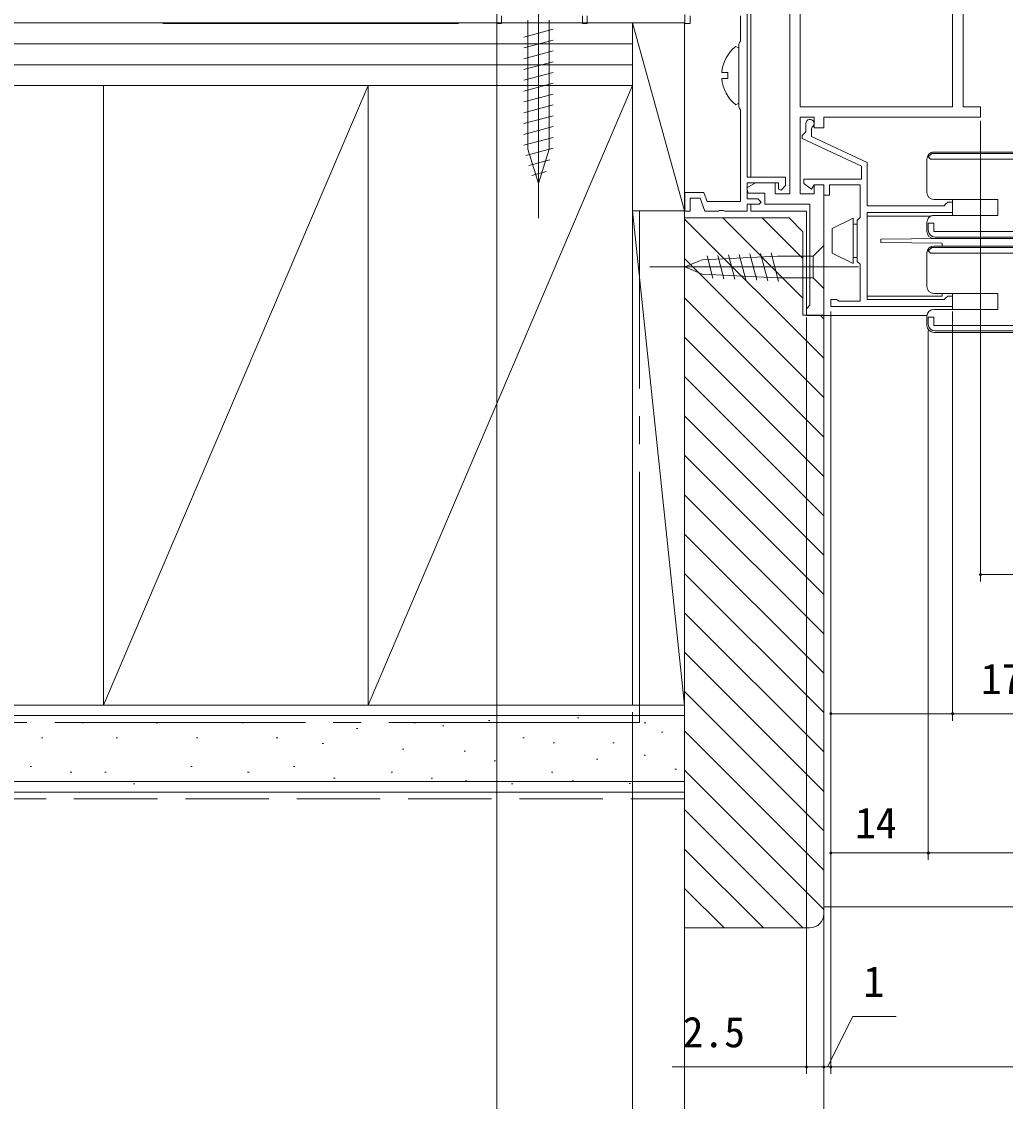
# Model space of a CAD drawing. Units: millimetres, scale not verified. Extents: x -495 to 495, y -800 to 801.
# Drawn here: x -270.3 to -128.9, y -654.9 to -499.8 of the extents above; entities that cross this region are included whole.
import ezdxf
from ezdxf.enums import TextEntityAlignment as Align

# ---------------------------------------------------------------- set-up
doc = ezdxf.new("R2010")
doc.units = ezdxf.units.MM
doc.header["$LTSCALE"] = 4
for name, pattern in [('CHAIN2', [12, 9, -1, 1, -1]), ('DASHED3', [4, 3, -1]), ('DOUBLE_CHAIN2', [12.8, 9, -1, 0.6, -0.6, 0.6, -1])]:
    doc.linetypes.add(name, pattern=pattern)
for name, color, linetype, lineweight in [('0-2_YKK_ZWAK', 6, 'Continuous', 9), ('0-3_YKK_11', 2, 'Continuous', 9), ('0-4_YKK_12', 4, 'Continuous', 9), ('0-5_YKK_13', 7, 'Continuous', 9), ('0-7_YSS_K', 3, 'Continuous', 9)]:
    doc.layers.add(name, color=color, linetype=linetype, lineweight=lineweight)
doc.styles.add('ＭＳ ゴシック', font='')
doc.styles.get('ＭＳ ゴシック').set_extended_font_data('MS Gothic')

msp = doc.modelspace()

# ---------------------------------------------------------------- linework, layer by layer
at = {"layer": '0-2_YKK_ZWAK'}
for p, q in [((-201.99, -500.022), (-201.99, -690.995)), ((-132.49, -514.047), (-132.49, -580.248)), ((-174.992, -527.697), (-174.992, -670.995)), ((-174.992, -527.697), (-174.992, -690.995)), ((-174.992, -527.697), (-174.992, -690.995)), ((-153.99, -541.447), (-153.99, -650.995)), ((-153.99, -541.447), (-153.99, -600.248)), ((-136.49, -541.447), (-136.49, -600.248)), ((-157.492, -542.298), (-157.492, -650.995)), ((-154.99, -542.547), (-154.99, -670.995)), ((-154.99, -542.547), (-154.99, -670.995)), ((-154.99, -542.547), (-154.99, -650.995)), ((-139.99, -544.248), (-139.99, -620.248)), ((-154.99, -547.249), (-154.99, -650.995)), ((-153.99, -547.249), (-153.99, -650.995)), ((-153.99, -547.249), (-153.99, -620.248)), ((-139.99, -547.249), (-139.99, -620.248)), ((-132.49, -579.248), (132.507, -579.248)), ((-182.5, -599.003), (-182.5, -711)), ((-139.99, -619.248), (-153.99, -619.248)), ((-139.99, -619.248), (-109.99, -619.248)), ((-157.492, -649.995), (-176.792, -649.995)), ((-154.99, -649.995), (-157.492, -649.995)), ((-154.99, -649.995), (-156.69, -649.995)), ((-154.99, -649.995), (-152.44, -649.995)), ((-153.99, -649.995), (-154.99, -649.995)), ((-153.99, -649.995), (-154.99, -649.995)), ((-153.99, -649.995), (154.007, -649.995)), ((-153.99, -649.995), (-152.29, -649.995))]:
    msp.add_line(p, q, dxfattribs=at)
for points in [[(-153.99, -599.248), (-136.49, -599.248), (-115.9, -599.248)], [(-154.49, -649.995), (-150.815, -642.745), (-144.615, -642.745)]]:
    msp.add_lwpolyline(points, dxfattribs=at)
for centre, radius, start, end in [((-132.49, -579.248), 0.159, 0, 180), ((-132.49, -579.248), 0.159, 180, 0), ((-153.99, -599.248), 0.159, 0, 180), ((-153.99, -599.248), 0.159, 180, 0), ((-136.49, -599.248), 0.159, 0, 180), ((-136.49, -599.248), 0.159, 180, 0), ((-153.99, -619.248), 0.159, 0, 180), ((-153.99, -619.248), 0.159, 180, 0), ((-139.99, -619.248), 0.159, 0, 180), ((-139.99, -619.248), 0.159, 0, 180), ((-139.99, -619.248), 0.159, 180, 0), ((-139.99, -619.248), 0.159, 180, 0), ((-157.492, -649.995), 0.159, 0, 180), ((-157.492, -649.995), 0.159, 180, 0), ((-154.99, -649.995), 0.159, 0, 180), ((-154.99, -649.995), 0.159, 180, 0), ((-154.99, -649.995), 0.106, 0, 180), ((-154.99, -649.995), 0.106, 180, 0), ((-153.99, -649.995), 0.159, 0, 180), ((-153.99, -649.995), 0.159, 180, 0), ((-153.99, -649.995), 0.106, 0, 180), ((-153.99, -649.995), 0.106, 180, 0)]:
    msp.add_arc(centre, radius, start, end, dxfattribs=at)
at = {"layer": '0-3_YKK_11'}
for p, q in [((-165.49, -497.547), (-165.49, -522.147)), ((-140.178, -542.047), (-157.49, -542.047))]:
    msp.add_line(p, q, dxfattribs=at)
at = {"layer": '0-3_YKK_11', "linetype": 'DOUBLE_CHAIN2'}
for p, q in [((-165.49, -527.047), (-165.49, -526.047)), ((-165.49, -527.047), (-157.49, -527.047)), ((-157.49, -527.047), (-157.49, -542.047)), ((-157.49, -542.047), (-152.99, -542.047))]:
    msp.add_line(p, q, dxfattribs=at)
at = {"layer": '0-3_YKK_11'}
for points in [[(-165.49, -526.047), (-165.49, -527.047), (-157.49, -527.047)], [(-165.49, -527.047), (-157.49, -527.047), (-157.49, -542.047)]]:
    msp.add_lwpolyline(points, dxfattribs=at)
at = {"layer": '0-4_YKK_12', "linetype": 'CHAIN2'}
for p, q in [((-195.99, -493.047), (-195.99, -528.047)), ((-149.99, -535.047), (-179.99, -535.047))]:
    msp.add_line(p, q, dxfattribs=at)
at = {"layer": '0-4_YKK_12'}
for p, q in [((-198.09, -502.024), (-193.89, -500.898)), ((-197.54, -499.597), (-197.54, -518.131)), ((-194.44, -518.131), (-194.44, -499.597)), ((-198.09, -503.577), (-193.89, -502.451)), ((-198.09, -505.13), (-193.89, -504.004)), ((-167.632, -503.355), (-167.19, -503.572)), ((-198.09, -506.683), (-193.89, -505.557)), ((-198.09, -508.236), (-193.89, -507.11)), ((-198.09, -509.788), (-193.89, -508.663)), ((-198.09, -511.341), (-193.89, -510.216)), ((-198.09, -512.894), (-193.89, -511.769)), ((-198.09, -514.447), (-193.89, -513.322)), ((-198.09, -516), (-193.89, -514.875)), ((-198.09, -517.553), (-193.89, -516.428)), ((-197.832, -519.037), (-193.89, -517.981)), ((-195.99, -523.047), (-197.54, -518.131)), ((-195.99, -523.047), (-194.44, -518.131)), ((-197.38, -520.469), (-194.344, -519.655)), ((-140.183, -519.548), (-140.183, -524.348)), ((-139.183, -518.548), (-125.983, -518.548)), ((-196.929, -521.9), (-194.879, -521.351)), ((-150.79, -534.547), (-150.79, -528.047)), ((-150.19, -528.897), (-150.79, -528.897)), ((-148.79, -527.747), (-139.619, -527.747)), ((-140.183, -528.648), (-140.183, -529.948)), ((-139.183, -527.648), (-129.983, -527.647)), ((-138.013, -530.948), (-146.79, -531.047)), ((-137.99, -531.647), (-146.79, -531.547)), ((-125.983, -530.948), (-139.183, -530.948)), ((-139.183, -532.048), (-125.983, -532.048)), ((-137.99, -531.647), (-137.99, -532.048)), ((-171.782, -533.463), (-170.923, -536.672)), ((-170.249, -533.39), (-169.35, -536.747)), ((-168.716, -533.317), (-167.777, -536.822)), ((-167.183, -533.244), (-166.204, -536.897)), ((-165.649, -533.171), (-164.631, -536.972)), ((-164.116, -533.098), (-163.058, -537.047)), ((-162.583, -533.025), (-161.485, -537.122)), ((-156.54, -533.497), (-161.657, -533.497)), ((-156.54, -536.597), (-156.54, -533.497)), ((-154.99, -536.597), (-154.99, -533.497)), ((-153.79, -533.047), (-150.79, -534.547)), ((-150.19, -533.697), (-150.79, -533.697)), ((-140.183, -533.048), (-140.183, -537.847)), ((-161.657, -536.597), (-156.54, -536.597)), ((-137.99, -538.847), (-137.99, -539.247)), ((-136.487, -538.847), (-136.487, -541.147)), ((-139.183, -541.147), (-129.983, -541.147)), ((-140.183, -542.147), (-140.183, -543.448)), ((-125.983, -544.448), (-139.183, -544.448))]:
    msp.add_line(p, q, dxfattribs=at)
for points in [[(-167.19, -503.572), (-167.19, -511.523), (-167.632, -511.74)], [(-169.673, -507.972), (-168.79, -507.972), (-168.79, -507.122), (-169.673, -507.122)], [(-139.183, -525.348), (-129.983, -525.347), (-129.983, -527.647)], [(-136.486, -525.345), (-136.486, -525.347), (-136.486, -527.647)], [(-153.79, -533.047), (-153.79, -529.547), (-150.79, -528.047)], [(-137.99, -539.247), (-148.79, -539.247), (-148.79, -527.747)], [(-154.99, -533.497), (-154.99, -531.947), (-156.54, -533.497)], [(-146.79, -531.547), (-146.79, -531.047), (-146.79, -531.547)], [(-174.99, -535.047), (-172.496, -534.014), (-161.657, -533.497)], [(-174.99, -535.047), (-172.496, -536.081), (-161.657, -536.597)], [(-154.99, -536.597), (-154.99, -538.147), (-156.54, -536.597)], [(-139.183, -538.847), (-129.983, -538.847), (-129.983, -541.147)]]:
    msp.add_lwpolyline(points, dxfattribs=at)
for centre, radius, start, end in [((-164.39, -507.547), 5.3, 127.71407, 175.4006), ((-164.39, -507.547), 5.3, 184.59944, 232.28591), ((-139.183, -519.548), 1, 90, 180.00039), ((-139.183, -524.348), 1, 180.00039, 270), ((-139.183, -528.648), 1, 90, 180.00039), ((-139.183, -529.948), 1, 180.00039, 270), ((-139.183, -533.048), 1, 90, 180), ((-139.183, -537.847), 1, 180, 270), ((-139.183, -542.147), 1, 90, 180), ((-139.183, -543.448), 1, 180, 270)]:
    msp.add_arc(centre, radius, start, end, dxfattribs=at)
at = {"layer": '0-5_YKK_13'}
for p, q in [((-114.89, -530.748), (-138.99, -530.748)), ((-114.89, -544.248), (-138.99, -544.248))]:
    msp.add_line(p, q, dxfattribs=at)
for points in [[(-134.99, -488.547), (-134.99, -512.047), (-132.49, -512.047), (-132.49, -513.547), (-154.99, -513.547), (-154.99, -515.047), (-156.39, -515.047), (-156.39, -513.547), (-158.39, -513.547), (-158.39, -524.547), (-156.39, -524.547), (-156.39, -523.247), (-154.99, -523.247), (-154.99, -542.047), (-157.49, -542.047), (-157.49, -541.047), (-156.99, -540.547), (-156.99, -526.047), (-163.49, -526.047), (-163.49, -524.447), (-165.852, -524.447), (-166.058, -523.704), (-164.79, -522.947), (-161.99, -522.947), (-161.99, -524.547), (-159.89, -524.547)], [(-159.89, -524.547), (-159.89, -496.547), (-163.99, -496.547), (-164.49, -497.047), (-164.99, -497.547), (-165.99, -497.547), (-165.99, -495.047), (-152.49, -495.047), (-151.99, -494.547), (-151.49, -494.047), (-150.99, -494.047), (-150.49, -494.547), (-149.99, -495.047), (-143.49, -495.047), (-143.49, -490.047), (-145.09, -490.047), (-145.09, -491.721), (-145.39, -491.894), (-146.59, -491.201), (-146.59, -488.547), (-138.59, -488.547)], [(-136.49, -512.047), (-136.49, -490.047), (-141.99, -490.047), (-141.99, -494.547)], [(-165.99, -494.047), (-165.99, -522.147), (-160.49, -522.147), (-160.49, -523.347), (-161.113, -524.001), (-161.49, -523.851), (-161.49, -522.947), (-165.99, -522.947), (-165.99, -525.247), (-164.49, -525.247), (-163.99, -525.747), (-164.29, -526.047), (-165.99, -526.047), (-165.99, -527.047), (-169.232, -527.047), (-169.415, -526.927), (-169.965, -526.927)], [(-143.99, -496.547), (-158.39, -496.547), (-158.39, -512.047), (-136.49, -512.047)], [(-201.29, -498.947), (-201.29, -500.047), (-201.99, -500.047), (-201.99, -498.047)], [(-188.99, -498.947), (-188.99, -500.047), (-189.69, -500.047), (-189.69, -498.947)], [(-174.19, -498.947), (-174.19, -500.047), (-174.99, -500.047), (-174.99, -498.774)], [(-169.965, -526.927), (-170.149, -527.047), (-172.09, -527.047), (-172.782, -525.147), (-174.19, -525.147), (-174.19, -527.047), (-174.99, -527.047), (-174.99, -524.347), (-172.222, -524.347), (-171.749, -525.647), (-166.99, -525.647), (-166.99, -512.495), (-167.09, -512.271), (-167.19, -512.047), (-167.19, -503.047), (-167.09, -502.824), (-166.99, -502.6), (-166.99, -498.947)], [(-136.49, -540.747), (-153.99, -540.747), (-153.99, -539.747), (-153.19, -539.747), (-153.017, -539.847), (-152.844, -539.947), (-149.79, -539.947), (-149.79, -534.647), (-150.19, -534.247), (-150.19, -528.347), (-149.79, -527.947), (-149.79, -523.247), (-154.19, -523.247), (-154.19, -524.747), (-154.99, -524.747), (-154.99, -523.247), (-156.39, -523.247), (-156.761, -523.89), (-157.89, -523.047), (-157.89, -522.447), (-149.59, -522.447), (-149.59, -520.557), (-158.09, -516.593), (-158.09, -516.147), (-157.79, -515.847), (-157.59, -515.647), (-157.59, -514.447)], [(-156.657, -514.946), (-156.79, -515.196), (-156.79, -516.317), (-148.79, -520.047), (-148.79, -526.247), (-137.69, -526.247), (-137.49, -526.047), (-137.19, -525.747), (-136.49, -525.747), (-136.49, -527.247), (-148.79, -527.247), (-148.79, -539.747), (-137.69, -539.747), (-137.49, -539.547), (-137.19, -539.247), (-136.49, -539.247), (-136.49, -540.747)], [(-139.99, -529.748), (-139.99, -528.748), (-139.19, -528.748), (-139.19, -529.948), (-126.99, -529.948), (-126.99, -519.548), (-139.69, -519.548), (-139.99, -519.248), (-139.49, -518.748), (-115.89, -518.748)], [(-139.99, -543.248), (-139.99, -542.248), (-139.19, -542.248), (-139.19, -543.448), (-126.99, -543.448), (-126.99, -533.048), (-139.69, -533.048), (-139.99, -532.748), (-139.49, -532.248), (-115.89, -532.248)]]:
    msp.add_lwpolyline(points, dxfattribs=at)
for centre, radius, start, end in [((-156.99, -514.447), 0.6, 303.74896, 179.99997), ((-138.99, -529.748), 1, 180.00001, 269.99999), ((-138.99, -543.248), 1, 180.00001, 269.99999)]:
    msp.add_arc(centre, radius, start, end, dxfattribs=at)
at = {"layer": '0-7_YSS_K'}
for p, q in [((-374.74, -499.997), (-182.493, -499.997)), ((-249.995, -500.047), (-207.495, -500.047)), ((-174.993, -526.997), (-182.493, -499.997)), ((-182.493, -508.997), (-182.493, -499.997)), ((-374.74, -502.997), (-182.493, -502.997)), ((-374.74, -505.997), (-182.493, -505.997)), ((-182.493, -508.997), (-374.74, -508.997)), ((-220.493, -508.997), (-258.493, -597.997)), ((-182.493, -508.997), (-220.493, -508.997)), ((-182.493, -597.997), (-182.493, -526.997)), ((-182.493, -526.997), (-174.992, -597.997)), ((-154.993, -548.174), (-174.993, -528.174)), ((-157.993, -539.517), (-169.513, -527.997)), ((-157.993, -533.86), (-163.859, -527.995)), ((-154.993, -553.831), (-174.993, -533.831)), ((-154.993, -559.488), (-174.993, -539.488)), ((-154.993, -542.517), (-155.513, -541.997)), ((-154.993, -565.145), (-174.993, -545.145)), ((-154.993, -570.801), (-174.993, -550.801)), ((-154.993, -576.458), (-174.993, -556.458)), ((-154.993, -582.115), (-174.993, -562.115)), ((-154.993, -587.772), (-174.993, -567.772)), ((-154.993, -593.429), (-174.993, -573.429)), ((-154.993, -599.086), (-174.993, -579.086)), ((-154.993, -604.743), (-174.993, -584.743)), ((-154.993, -610.399), (-174.993, -590.399)), ((-154.993, -616.056), (-174.993, -596.056)), ((-374.74, -597.997), (-174.993, -597.997)), ((-220.493, -597.997), (-182.493, -597.997)), ((-174.993, -610.497), (-174.993, -597.997)), ((-374.74, -599.497), (-174.993, -599.497)), ((-202.975, -600.217), (-203.175, -600.217)), ((-190.177, -599.827), (-190.377, -599.827)), ((-261.425, -600.563), (-261.625, -600.563)), ((-250.711, -600.563), (-250.911, -600.563)), ((-238.417, -600.563), (-238.617, -600.563)), ((-221.934, -601.387), (-222.134, -601.387)), ((-213.692, -600.563), (-213.892, -600.563)), ((-209.601, -600.996), (-209.801, -600.996)), ((-180.588, -600.563), (-180.788, -600.563)), ((-178.111, -601.909), (-178.311, -601.909)), ((-154.993, -621.713), (-174.993, -601.713)), ((-267.194, -602.712), (-267.394, -602.712)), ((-256.48, -602.712), (-256.68, -602.712)), ((-244.942, -602.712), (-245.142, -602.712)), ((-233.472, -602.712), (-233.672, -602.712)), ((-226.879, -603.536), (-227.079, -603.536)), ((-198.033, -602.712), (-198.233, -602.712)), ((-193.685, -603.445), (-193.885, -603.445)), ((-185.11, -603.445), (-185.31, -603.445)), ((-215.34, -604.36), (-215.54, -604.36)), ((-206.483, -604.615), (-206.683, -604.615)), ((-202.154, -606.008), (-202.354, -606.008)), ((-187.449, -605.784), (-187.649, -605.784)), ((-180.616, -605.184), (-180.816, -605.184)), ((-268.842, -606.832), (-269.042, -606.832)), ((-263.073, -607.656), (-263.273, -607.656)), ((-258.128, -607.656), (-258.328, -607.656)), ((-245.766, -606.832), (-245.966, -606.832)), ((-237.593, -607.656), (-237.793, -607.656)), ((-231, -606.832), (-231.2, -606.832)), ((-216.989, -607.656), (-217.189, -607.656)), ((-193.912, -607.656), (-194.112, -607.656)), ((-176.188, -607.197), (-176.388, -607.197)), ((-154.993, -627.37), (-174.993, -607.37)), ((-374.74, -608.997), (-174.993, -608.997)), ((-254.007, -609.305), (-254.207, -609.305)), ((-225.23, -608.481), (-225.43, -608.481)), ((-211.22, -608.481), (-211.42, -608.481)), ((-206.293, -608.902), (-206.493, -608.902)), ((-199.681, -609.305), (-199.881, -609.305)), ((-190.957, -608.902), (-191.157, -608.902)), ((-182.771, -609.292), (-182.971, -609.292)), ((-374.74, -610.497), (-174.993, -610.497)), ((-158.023, -629.997), (-174.993, -613.027)), ((-163.68, -629.997), (-174.993, -618.684)), ((-169.336, -629.997), (-174.993, -624.341)), ((-154.993, -626.997), (-36.495, -626.997))]:
    msp.add_line(p, q, dxfattribs=at)
at = {"layer": '0-7_YSS_K', "linetype": 'CHAIN2'}
for q in [(-181.496, -526.997), (-374.74, -600.497)]:
    msp.add_line((-181.496, -600.497), q, dxfattribs=at)
at = {"layer": '0-7_YSS_K', "linetype": 'DASHED3'}
msp.add_line((-374.74, -611.497), (-174.993, -611.497), dxfattribs=at)
at = {"layer": '0-7_YSS_K'}
msp.add_lwpolyline([(-182.493, -526.997), (-182.493, -499.997), (-174.993, -499.997), (-174.993, -526.997)], close=True, dxfattribs=at)
for points in [[(-220.493, -508.997), (-258.493, -508.997), (-258.493, -597.997), (-220.493, -597.997)], [(-182.493, -597.997), (-182.493, -508.997), (-220.493, -597.997)], [(-220.493, -508.997), (-220.493, -597.997), (-220.493, -508.997)], [(-182.493, -526.997), (-174.993, -526.997), (-174.993, -597.997), (-182.493, -597.997)], [(-174.998, -527.995), (-174.998, -629.995), (-156.998, -629.995)], [(-154.998, -627.995), (-154.998, -541.995), (-157.998, -541.995), (-157.998, -529.995), (-159.998, -527.995), (-174.998, -527.995)]]:
    msp.add_lwpolyline(points, dxfattribs=at)
msp.add_arc((-156.998, -627.995), 2, 270.00001, 359.99999, dxfattribs=at)

# ---------------------------------------------------------------- texts
at = {"layer": '0-2_YKK_ZWAK', "style": 'ＭＳ ゴシック'}
for s, p in [('17.5', (-132.44, -597.748)), ('14', (-150.51, -618.448)), ('1', (-149.315, -641.245)), ('2.5', (-175.292, -648.495))]:
    msp.add_text(s, height=4.399, dxfattribs=at).set_placement(p, align=Align.BOTTOM_LEFT)

doc.saveas('drawing.dxf')
